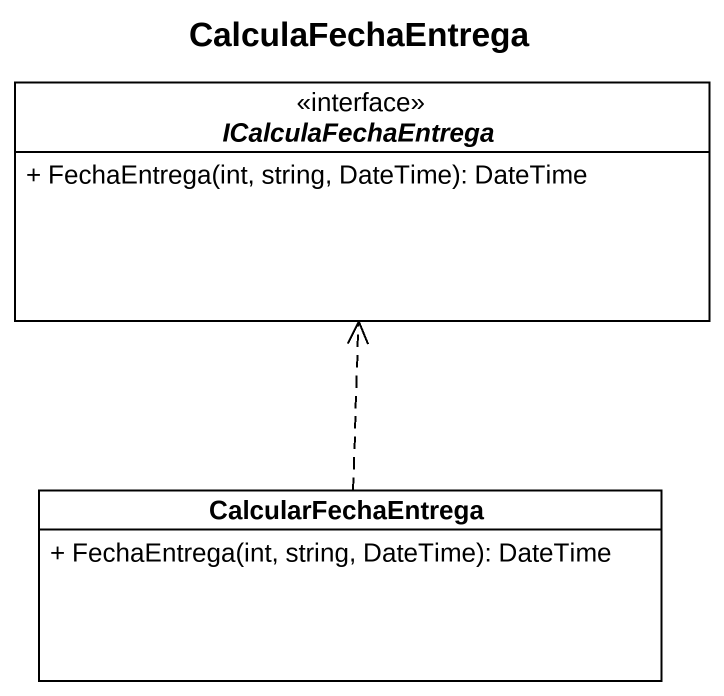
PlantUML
@startuml
title CalculaFechaEntrega
hide circle
hide empty members
skinparam classAttributeIconSize 0
interface ICalculaFechaEntrega {
  + FechaEntrega(int, string, DateTime): DateTime
}
class CalcularFechaEntrega {
  + FechaEntrega(int, string, DateTime): DateTime
}
CalcularFechaEntrega .up.> ICalculaFechaEntrega
@enduml
